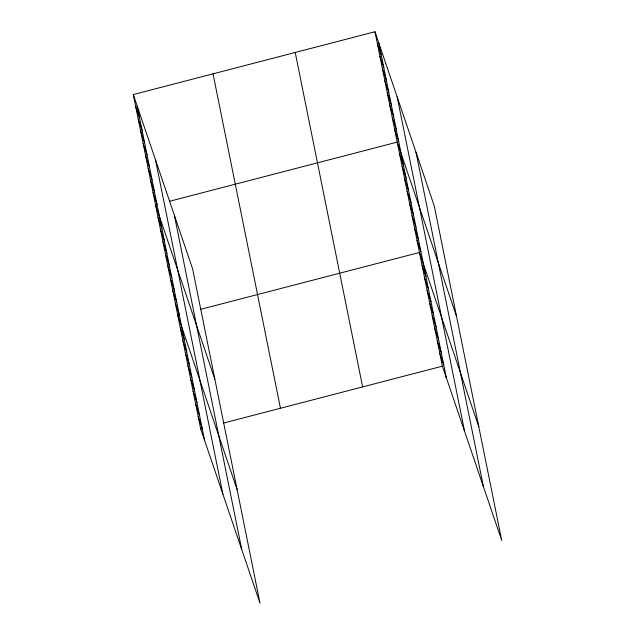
<?xml version="1.0" encoding="UTF-8"?>
<svg xmlns="http://www.w3.org/2000/svg" width="635" height="635" viewBox="0 0 635 635"><rect width="100%" height="100%" fill="white"/><g stroke="black" fill="none" stroke-linecap="round" stroke-linejoin="round"><path stroke-width="0.95" d="M133.279 94.559L192.603 268.827L260.025 603.25L200.7 428.99L133.279 94.559L374.975 31.75L434.3 206.018L501.721 540.441L442.397 366.173L374.975 31.75M157.401 204.438L155.527 204.922L214.852 379.19M169.601 201.263L397.224 142.113L456.549 316.373M179.649 314.793L177.776 315.285L237.101 489.545M200.295 309.428L419.473 252.468L478.798 426.736M200.7 428.99L202.573 428.498M223.218 423.132L442.397 366.173M377.452 44.013L381.349 55.451M379.92 56.277L383.818 67.715M382.397 68.54L386.286 79.978M384.866 80.796L388.763 92.242M387.342 93.059L391.231 104.505M389.811 105.323L393.708 116.761M392.279 117.586L396.176 129.024M394.756 129.85L398.653 141.287M399.701 154.368L403.59 165.814M402.169 166.632L406.067 178.078M404.646 178.895L408.535 190.333M407.114 191.159L411.012 202.597M409.583 203.422L413.48 214.86M412.059 215.686L415.957 227.124M414.528 227.941L418.425 239.387M417.005 240.205L420.894 251.65M422.021 265.105L425.918 276.542M424.569 277.733L428.466 289.179M427.117 290.37L431.006 301.808M429.665 303.006L433.554 314.444M432.205 315.635L436.102 327.081M434.753 328.271L438.65 339.709M437.301 340.908L441.198 352.346M439.849 353.536L443.746 364.982M135.755 106.823L139.644 118.269M138.224 119.086L142.121 130.524M140.692 131.35L144.589 142.788M143.169 143.613L147.066 155.051M145.637 155.877L149.535 167.315M148.114 168.14L152.003 179.578M150.582 180.396L154.48 191.841M153.059 192.659L156.948 204.105M157.996 217.186L161.893 228.624M160.472 229.449L164.37 240.887M162.941 241.713L166.838 253.151M165.417 253.968L169.307 265.414M167.886 266.232L171.783 277.678M170.363 278.495L174.252 289.933M172.831 290.759L176.728 302.197M175.3 303.022L179.197 314.46M180.324 327.914L184.214 339.36M182.872 340.55L186.761 351.988M185.412 353.187L189.309 364.625M187.96 365.816L191.857 377.261M190.508 378.452L194.405 389.89M193.056 391.089L196.953 402.526M195.604 403.717L199.501 415.163M198.152 416.354L202.041 427.792M416.012 152.281L483.425 486.704M397.169 96.925L464.582 431.348M378.873 43.188L446.294 377.611M295.219 52.475L362.633 386.898M213.042 73.835L280.456 408.257M174.315 215.098L241.729 549.521M155.464 159.734L222.885 494.157M137.176 106.005L204.589 440.428"/></g></svg>
